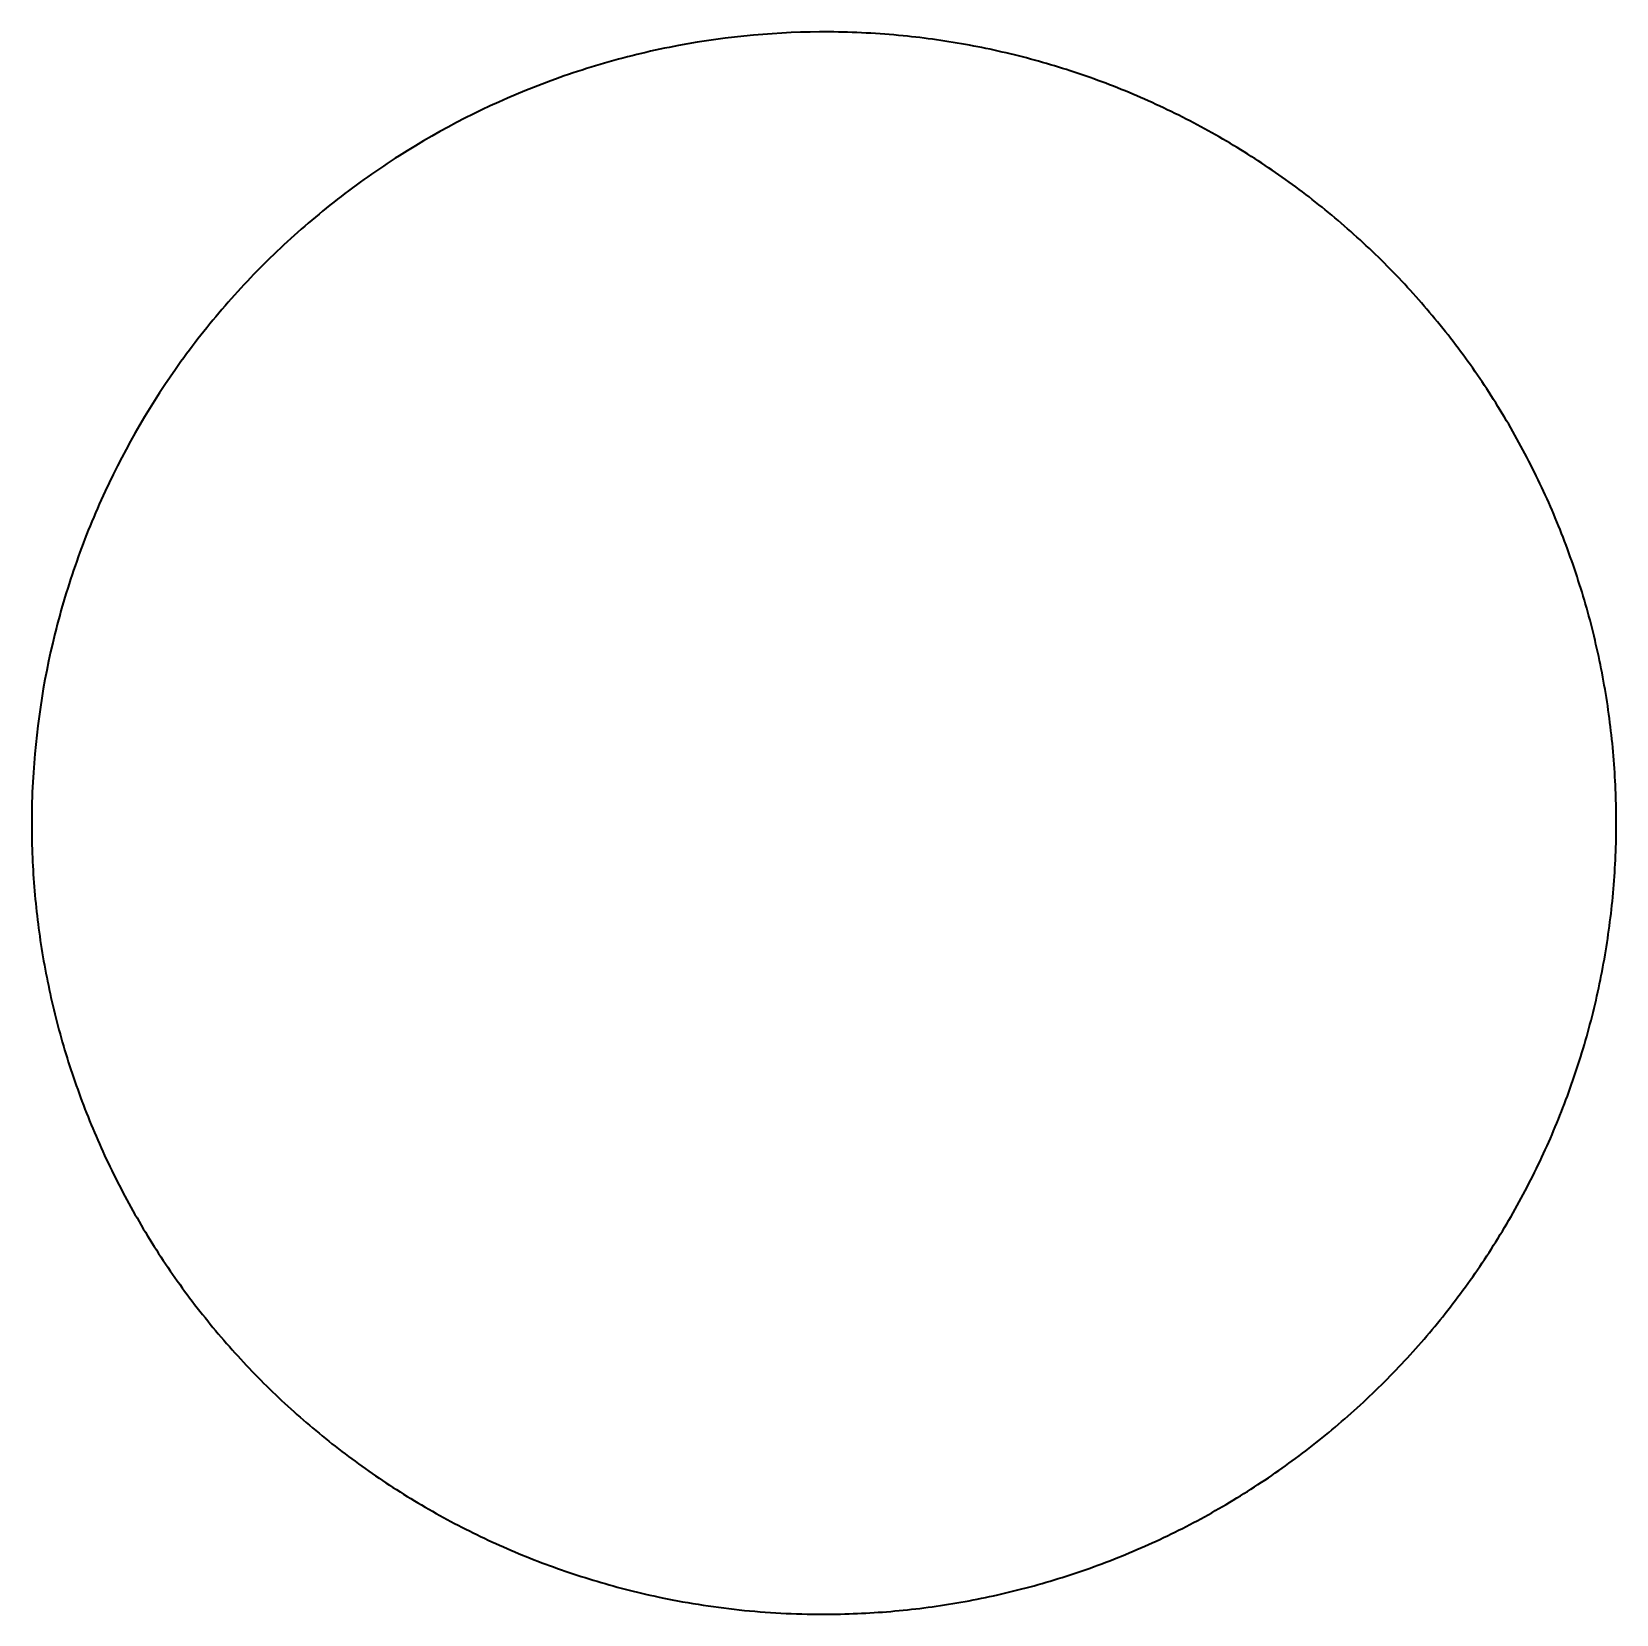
# Model space of a CAD drawing. Header units: millimetres. Extents: x 0 to 2526, y -1017 to 790.
# Drawn here: x 1042.15 to 1079.15, y -697 to -660.04 of the extents above; entities that cross this region are included whole.
import ezdxf

# ---------------------------------------------------------------- set-up
doc = ezdxf.new("R2010")
doc.units = ezdxf.units.MM
doc.layers.add('Blocks', color=7, linetype='Continuous')
doc.layers.add('Blocks$Inner', color=7, linetype='Continuous', lineweight=25, true_color=0x007f00)
doc.layers.add('Blocks$Outline', color=7, linetype='Continuous', lineweight=35, true_color=0xff3f3f)

# ---------------------------------------------------------------- blocks, each defined once
blk = doc.blocks.new('Balcony Dining Bench w Arm Top')
at = {"layer": 'Blocks$Inner'}
for points, knots in [([(328.655, 289.956), (328.439, 289.955), (328.222, 289.951), (327.749, 289.934), (327.486, 289.919), (326.971, 289.878), (326.705, 289.851), (326.192, 289.789), (325.928, 289.751), (325.418, 289.666), (325.159, 289.618), (324.654, 289.512), (324.4, 289.454), (323.899, 289.327), (323.65, 289.258), (323.154, 289.11), (322.908, 289.031), (322.42, 288.862), (322.176, 288.772), (321.694, 288.583), (321.452, 288.482), (320.979, 288.273), (320.737, 288.16), (320.274, 287.931), (320.037, 287.807), (319.584, 287.559), (319.356, 287.427), (318.914, 287.16), (318.694, 287.021), (318.263, 286.735), (318.051, 286.587), (317.632, 286.284), (317.426, 286.127), (317.021, 285.806), (316.821, 285.64), (316.429, 285.303), (316.234, 285.127), (315.857, 284.773), (315.667, 284.586), (315.305, 284.216), (315.122, 284.021), (314.777, 283.636), (314.605, 283.436), (314.277, 283.037), (314.115, 282.833), (313.804, 282.42), (313.652, 282.21), (313.358, 281.785), (313.215, 281.569), (312.939, 281.132), (312.804, 280.909), (312.547, 280.46), (312.421, 280.229), (312.182, 279.77), (312.064, 279.53), (311.846, 279.061), (311.738, 278.817), (311.539, 278.339), (311.443, 278.093), (311.265, 277.608), (311.181, 277.361), (311.023, 276.868), (310.949, 276.62), (310.812, 276.121), (310.749, 275.869), (310.633, 275.365), (310.58, 275.11), (310.486, 274.601), (310.443, 274.341), (310.37, 273.828), (310.338, 273.563), (310.313, 273.305)], [147.282783, 147.282783, 147.282783, 147.282783, 147.932916, 147.932916, 148.713075, 148.713075, 149.493234, 149.493234, 150.273477, 150.273477, 151.053721, 151.053721, 151.833964, 151.833964, 152.614207, 152.614207, 153.394451, 153.394451, 154.174694, 154.174694, 154.954937, 154.954937, 155.735181, 155.735181, 156.51563, 156.51563, 157.296079, 157.296079, 158.076527, 158.076527, 158.856976, 158.856976, 159.637425, 159.637425, 160.417874, 160.417874, 161.198323, 161.198323, 161.978772, 161.978772, 162.759479, 162.759479, 163.540185, 163.540185, 164.320892, 164.320892, 165.101599, 165.101599, 165.882306, 165.882306, 166.663012, 166.663012, 167.443719, 167.443719, 168.224426, 168.224426, 169.005326, 169.005326, 169.786227, 169.786227, 170.567128, 170.567128, 171.348028, 171.348028, 172.128929, 172.128929, 172.90983, 172.90983, 173.69073, 173.69073, 174.471631, 174.471631, 174.471631, 174.471631]), ([(347.087, 269.599), (347.119, 269.92), (347.143, 270.25), (347.158, 270.572), (347.173, 270.894), (347.18, 271.227), (347.178, 271.549), (347.176, 271.808), (347.169, 272.075), (347.156, 272.334), (347.144, 272.592), (347.126, 272.855), (347.102, 273.113), (347.079, 273.371), (347.05, 273.63), (347.016, 273.886), (346.981, 274.143), (346.942, 274.399), (346.897, 274.654), (346.852, 274.909), (346.801, 275.164), (346.746, 275.417), (346.69, 275.67), (346.629, 275.923), (346.563, 276.173), (346.496, 276.424), (346.424, 276.677), (346.347, 276.924), (346.27, 277.172), (346.186, 277.426), (346.099, 277.67), (346.012, 277.913), (345.916, 278.164), (345.819, 278.404), (345.722, 278.644), (345.617, 278.886), (345.51, 279.121), (345.403, 279.357), (345.29, 279.592), (345.172, 279.823), (345.055, 280.054), (344.933, 280.282), (344.806, 280.508), (344.679, 280.734), (344.548, 280.957), (344.412, 281.178), (344.276, 281.398), (344.134, 281.617), (343.989, 281.831), (343.843, 282.046), (343.691, 282.261), (343.537, 282.469), (343.383, 282.677), (343.219, 282.888), (343.056, 283.09), (342.893, 283.291), (342.721, 283.495), (342.55, 283.69), (342.378, 283.884), (342.2, 284.078), (342.021, 284.264), (341.842, 284.451), (341.657, 284.635), (341.471, 284.814), (341.284, 284.993), (341.093, 285.169), (340.899, 285.34), (340.704, 285.511), (340.507, 285.678), (340.305, 285.841), (340.104, 286.004), (339.898, 286.163), (339.69, 286.317), (339.483, 286.471), (339.268, 286.624), (339.054, 286.769), (338.84, 286.914), (338.615, 287.06), (338.395, 287.196), (338.175, 287.332), (337.945, 287.467), (337.719, 287.594), (337.494, 287.72), (337.261, 287.844), (337.031, 287.961), (336.8, 288.078), (336.565, 288.191), (336.33, 288.298), (336.095, 288.405), (335.857, 288.507), (335.617, 288.604), (335.378, 288.701), (335.136, 288.793), (334.892, 288.88), (334.649, 288.967), (334.402, 289.049), (334.155, 289.126), (333.908, 289.203), (333.655, 289.275), (333.406, 289.341), (333.156, 289.407), (332.896, 289.47), (332.644, 289.526), (332.391, 289.581), (332.129, 289.633), (331.875, 289.678), (331.62, 289.722), (331.36, 289.762), (331.104, 289.796), (330.848, 289.83), (330.59, 289.859), (330.332, 289.882), (330.075, 289.905), (329.817, 289.923), (329.559, 289.935), (329.301, 289.947), (329.042, 289.954), (328.784, 289.955), (328.741, 289.956), (328.698, 289.956), (328.655, 289.956)], [116.32328, 116.32328, 116.32328, 116.32328, 117.300102, 117.300102, 117.300102, 118.277338, 118.277338, 118.277338, 119.063087, 119.063087, 119.063087, 119.844614, 119.844614, 119.844614, 120.62336, 120.62336, 120.62336, 121.400722, 121.400722, 121.400722, 122.178072, 122.178072, 122.178072, 122.956785, 122.956785, 122.956785, 123.738255, 123.738255, 123.738255, 124.523925, 124.523925, 124.523925, 125.309591, 125.309591, 125.309591, 126.091029, 126.091029, 126.091029, 126.869683, 126.869683, 126.869683, 127.646948, 127.646948, 127.646948, 128.424199, 128.424199, 128.424199, 129.202811, 129.202811, 129.202811, 129.984181, 129.984181, 129.984181, 130.769751, 130.769751, 130.769751, 131.555161, 131.555161, 131.555161, 132.336345, 132.336345, 132.336345, 133.114747, 133.114747, 133.114747, 133.891759, 133.891759, 133.891759, 134.668764, 134.668764, 134.668764, 135.44713, 135.44713, 135.44713, 136.228257, 136.228257, 136.228257, 137.013585, 137.013585, 137.013585, 137.79876, 137.79876, 137.79876, 138.579716, 138.579716, 138.579716, 139.357895, 139.357895, 139.357895, 140.134693, 140.134693, 140.134693, 140.911486, 140.911486, 140.911486, 141.689647, 141.689647, 141.689647, 142.470574, 142.470574, 142.470574, 143.255708, 143.255708, 143.255708, 144.040795, 144.040795, 144.040795, 144.821673, 144.821673, 144.821673, 145.599783, 145.599783, 145.599783, 146.376521, 146.376521, 146.376521, 147.153262, 147.153262, 147.153262, 147.282783, 147.282783, 147.282783, 147.282783]), ([(310.222, 271.575), (310.216, 270.39), (310.323, 269.218), (310.649, 267.479), (310.787, 266.901), (311.114, 265.768), (311.303, 265.214), (311.947, 263.583), (312.479, 262.537), (313.43, 261.04), (313.77, 260.556), (314.491, 259.631), (314.872, 259.187), (315.674, 258.337), (316.095, 257.93), (316.979, 257.156), (317.444, 256.785), (318.88, 255.752), (319.89, 255.162), (321.482, 254.424), (322.026, 254.203), (323.141, 253.81), (323.707, 253.64), (325.415, 253.217), (326.569, 253.044), (328.056, 252.965), (328.373, 252.956), (328.69, 252.956)], [59.883826, 59.883826, 59.883826, 59.883826, 63.412344, 63.412344, 65.176603, 65.176603, 66.940862, 66.940862, 70.46938, 70.46938, 72.233639, 72.233639, 73.997898, 73.997898, 75.762157, 75.762157, 77.526416, 77.526416, 81.054935, 81.054935, 82.819194, 82.819194, 84.583453, 84.583453, 88.111971, 88.111971, 89.059939, 89.059939, 89.059939, 89.059939]), ([(328.821, 252.956), (328.893, 252.956), (328.958, 252.957), (329.016, 252.958), (329.274, 252.962), (329.541, 252.972), (329.798, 252.987), (330.056, 253.002), (330.318, 253.023), (330.575, 253.049), (330.832, 253.075), (331.09, 253.106), (331.345, 253.143), (331.601, 253.18), (331.856, 253.222), (332.11, 253.269), (332.363, 253.317), (332.616, 253.37), (332.868, 253.428), (333.12, 253.486), (333.372, 253.549), (333.62, 253.618), (333.869, 253.686), (334.121, 253.762), (334.367, 253.841), (334.612, 253.92), (334.865, 254.007), (335.107, 254.096), (335.349, 254.185), (335.597, 254.283), (335.836, 254.383), (336.074, 254.482), (336.314, 254.589), (336.548, 254.698), (336.782, 254.808), (337.015, 254.923), (337.244, 255.042), (337.473, 255.162), (337.7, 255.286), (337.923, 255.415), (338.147, 255.544), (338.369, 255.677), (338.587, 255.816), (338.805, 255.954), (339.022, 256.097), (339.234, 256.245), (339.446, 256.392), (339.659, 256.546), (339.865, 256.702), (340.07, 256.858), (340.28, 257.024), (340.479, 257.189), (340.678, 257.353), (340.88, 257.528), (341.072, 257.701), (341.264, 257.874), (341.455, 258.054), (341.64, 258.235), (341.824, 258.416), (342.006, 258.602), (342.183, 258.791), (342.36, 258.98), (342.533, 259.172), (342.701, 259.368), (342.87, 259.564), (343.035, 259.764), (343.195, 259.966), (343.355, 260.169), (343.512, 260.377), (343.664, 260.586), (343.815, 260.796), (343.965, 261.012), (344.108, 261.228), (344.251, 261.443), (344.393, 261.669), (344.527, 261.891), (344.66, 262.112), (344.793, 262.344), (344.917, 262.571), (345.041, 262.799), (345.162, 263.032), (345.276, 263.264), (345.391, 263.497), (345.501, 263.733), (345.605, 263.969), (345.71, 264.206), (345.809, 264.445), (345.904, 264.686), (345.998, 264.927), (346.087, 265.171), (346.172, 265.415), (346.256, 265.66), (346.335, 265.908), (346.409, 266.156), (346.483, 266.404), (346.553, 266.658), (346.616, 266.909), (346.679, 267.16), (346.739, 267.421), (346.792, 267.675), (346.857, 267.989), (346.916, 268.318), (346.965, 268.635), (347.013, 268.952), (347.055, 269.28), (347.087, 269.599)], [89.190857, 89.190857, 89.190857, 89.190857, 89.385964, 89.385964, 89.385964, 90.171121, 90.171121, 90.171121, 90.952079, 90.952079, 90.952079, 91.73028, 91.73028, 91.73028, 92.507119, 92.507119, 92.507119, 93.28397, 93.28397, 93.28397, 94.062207, 94.062207, 94.062207, 94.843224, 94.843224, 94.843224, 95.628461, 95.628461, 95.628461, 96.41402, 96.41402, 96.41402, 97.195384, 97.195384, 97.195384, 97.973995, 97.973995, 97.973995, 98.751248, 98.751248, 98.751248, 99.528515, 99.528515, 99.528515, 100.307171, 100.307171, 100.307171, 101.088611, 101.088611, 101.088611, 101.874273, 101.874273, 101.874273, 102.660246, 102.660246, 102.660246, 103.442019, 103.442019, 103.442019, 104.221034, 104.221034, 104.221034, 104.998685, 104.998685, 104.998685, 105.776347, 105.776347, 105.776347, 106.555393, 106.555393, 106.555393, 107.337219, 107.337219, 107.337219, 108.123266, 108.123266, 108.123266, 108.909459, 108.909459, 108.909459, 109.691443, 109.691443, 109.691443, 110.470657, 110.470657, 110.470657, 111.248498, 111.248498, 111.248498, 112.02634, 112.02634, 112.02634, 112.805559, 112.805559, 112.805559, 113.587549, 113.587549, 113.587549, 114.373754, 114.373754, 114.373754, 115.351019, 115.351019, 115.351019, 116.32328, 116.32328, 116.32328, 116.32328])]:
    blk.add_open_spline(points, degree=3, knots=knots, dxfattribs=at)
for points in [[(310.313, 273.305), (310.256, 272.73), (310.225, 272.153), (310.222, 271.575)], [(328.69, 252.956), (328.734, 252.956), (328.777, 252.956), (328.821, 252.956)]]:
    blk.add_open_spline(points, degree=3, dxfattribs=at)
at = {"layer": 'Blocks$Outline'}
blk.add_open_spline([(310.222, 271.575), (310.225, 272.153), (310.256, 272.73), (310.313, 273.305), (310.338, 273.563), (310.37, 273.828), (310.443, 274.341), (310.486, 274.601), (310.58, 275.11), (310.633, 275.365), (310.749, 275.869), (310.812, 276.121), (310.949, 276.62), (311.023, 276.868), (311.181, 277.361), (311.265, 277.608), (311.443, 278.093), (311.539, 278.339), (311.738, 278.817), (311.846, 279.061), (312.064, 279.53), (312.182, 279.77), (312.421, 280.229), (312.547, 280.46), (312.804, 280.909), (312.939, 281.132), (313.215, 281.569), (313.358, 281.785), (313.652, 282.21), (313.804, 282.42), (314.115, 282.833), (314.277, 283.037), (314.605, 283.436), (314.777, 283.636), (315.122, 284.021), (315.305, 284.216), (315.667, 284.586), (315.857, 284.773), (316.234, 285.127), (316.429, 285.303), (316.821, 285.64), (317.021, 285.806), (317.426, 286.127), (317.632, 286.284), (318.051, 286.587), (318.263, 286.735), (318.694, 287.021), (318.914, 287.16), (319.356, 287.427), (319.584, 287.559), (320.037, 287.807), (320.274, 287.931), (320.737, 288.16), (320.979, 288.273), (321.452, 288.482), (321.694, 288.583), (322.176, 288.772), (322.42, 288.862), (322.908, 289.031), (323.154, 289.11), (323.65, 289.258), (323.899, 289.327), (324.4, 289.454), (324.654, 289.512), (325.159, 289.618), (325.418, 289.666), (325.928, 289.751), (326.192, 289.789), (326.705, 289.851), (326.971, 289.878), (327.486, 289.919), (327.749, 289.934), (328.222, 289.951), (328.439, 289.955), (328.655, 289.956), (328.698, 289.956), (328.741, 289.956), (328.784, 289.955), (329.042, 289.954), (329.301, 289.947), (329.559, 289.935), (329.817, 289.923), (330.075, 289.905), (330.332, 289.882), (330.59, 289.859), (330.848, 289.83), (331.104, 289.796), (331.36, 289.762), (331.62, 289.722), (331.875, 289.678), (332.129, 289.633), (332.391, 289.581), (332.644, 289.526), (332.896, 289.47), (333.156, 289.407), (333.406, 289.341), (333.655, 289.275), (333.908, 289.203), (334.155, 289.126), (334.402, 289.049), (334.649, 288.967), (334.892, 288.88), (335.136, 288.793), (335.378, 288.701), (335.617, 288.604), (335.857, 288.507), (336.095, 288.405), (336.33, 288.298), (336.565, 288.191), (336.8, 288.078), (337.031, 287.961), (337.261, 287.844), (337.494, 287.72), (337.719, 287.594), (337.945, 287.467), (338.175, 287.332), (338.395, 287.196), (338.615, 287.06), (338.84, 286.914), (339.054, 286.769), (339.268, 286.624), (339.483, 286.471), (339.69, 286.317), (339.898, 286.163), (340.104, 286.004), (340.305, 285.841), (340.507, 285.678), (340.704, 285.511), (340.899, 285.34), (341.093, 285.169), (341.284, 284.993), (341.471, 284.814), (341.657, 284.635), (341.842, 284.451), (342.021, 284.264), (342.2, 284.078), (342.378, 283.884), (342.55, 283.69), (342.721, 283.495), (342.893, 283.291), (343.056, 283.09), (343.219, 282.888), (343.383, 282.677), (343.537, 282.469), (343.691, 282.261), (343.843, 282.046), (343.989, 281.831), (344.134, 281.617), (344.276, 281.398), (344.412, 281.178), (344.548, 280.957), (344.679, 280.734), (344.806, 280.508), (344.933, 280.282), (345.055, 280.054), (345.172, 279.823), (345.29, 279.592), (345.403, 279.357), (345.51, 279.121), (345.617, 278.886), (345.722, 278.644), (345.819, 278.404), (345.916, 278.164), (346.012, 277.913), (346.099, 277.67), (346.186, 277.426), (346.27, 277.172), (346.347, 276.924), (346.424, 276.677), (346.496, 276.424), (346.563, 276.173), (346.629, 275.923), (346.69, 275.67), (346.746, 275.417), (346.801, 275.164), (346.852, 274.909), (346.897, 274.654), (346.942, 274.399), (346.981, 274.143), (347.016, 273.886), (347.05, 273.63), (347.079, 273.371), (347.102, 273.113), (347.126, 272.855), (347.144, 272.592), (347.156, 272.334), (347.169, 272.075), (347.176, 271.808), (347.178, 271.549), (347.18, 271.227), (347.173, 270.894), (347.158, 270.572), (347.143, 270.25), (347.119, 269.92), (347.087, 269.599), (347.055, 269.28), (347.013, 268.952), (346.965, 268.635), (346.916, 268.318), (346.857, 267.989), (346.792, 267.675), (346.739, 267.421), (346.679, 267.16), (346.616, 266.909), (346.553, 266.658), (346.483, 266.404), (346.409, 266.156), (346.335, 265.908), (346.256, 265.66), (346.172, 265.415), (346.087, 265.171), (345.998, 264.927), (345.904, 264.686), (345.809, 264.445), (345.71, 264.206), (345.605, 263.969), (345.501, 263.733), (345.391, 263.497), (345.276, 263.264), (345.162, 263.032), (345.041, 262.799), (344.917, 262.571), (344.793, 262.344), (344.66, 262.112), (344.527, 261.891), (344.393, 261.669), (344.251, 261.443), (344.108, 261.228), (343.965, 261.012), (343.815, 260.796), (343.664, 260.586), (343.512, 260.377), (343.355, 260.169), (343.195, 259.966), (343.035, 259.764), (342.87, 259.564), (342.701, 259.368), (342.533, 259.172), (342.36, 258.98), (342.183, 258.791), (342.006, 258.602), (341.824, 258.416), (341.64, 258.235), (341.455, 258.054), (341.264, 257.874), (341.072, 257.701), (340.88, 257.528), (340.678, 257.353), (340.479, 257.189), (340.28, 257.024), (340.07, 256.858), (339.865, 256.702), (339.659, 256.546), (339.446, 256.392), (339.234, 256.245), (339.022, 256.097), (338.805, 255.954), (338.587, 255.816), (338.369, 255.677), (338.147, 255.544), (337.923, 255.415), (337.7, 255.286), (337.473, 255.162), (337.244, 255.042), (337.015, 254.923), (336.782, 254.808), (336.548, 254.698), (336.314, 254.589), (336.074, 254.482), (335.836, 254.383), (335.597, 254.283), (335.349, 254.185), (335.107, 254.096), (334.865, 254.007), (334.612, 253.92), (334.367, 253.841), (334.121, 253.762), (333.869, 253.686), (333.62, 253.618), (333.372, 253.549), (333.12, 253.486), (332.868, 253.428), (332.616, 253.37), (332.363, 253.317), (332.11, 253.269), (331.856, 253.222), (331.601, 253.18), (331.345, 253.143), (331.09, 253.106), (330.832, 253.075), (330.575, 253.049), (330.318, 253.023), (330.056, 253.002), (329.798, 252.987), (329.541, 252.972), (329.274, 252.962), (329.016, 252.958), (328.958, 252.957), (328.893, 252.956), (328.821, 252.956), (328.777, 252.956), (328.734, 252.956), (328.69, 252.956), (328.373, 252.956), (328.056, 252.965), (326.569, 253.044), (325.415, 253.217), (323.707, 253.64), (323.141, 253.81), (322.026, 254.203), (321.482, 254.424), (319.89, 255.162), (318.88, 255.752), (317.444, 256.785), (316.979, 257.156), (316.095, 257.93), (315.674, 258.337), (314.872, 259.187), (314.491, 259.631), (313.77, 260.556), (313.43, 261.04), (312.479, 262.537), (311.947, 263.583), (311.303, 265.214), (311.114, 265.768), (310.787, 266.901), (310.649, 267.479), (310.323, 269.218), (310.216, 270.39), (310.222, 271.575)], degree=3, knots=[-176.207106, -176.207106, -176.207106, -176.207106, -174.471631, -174.471631, -174.471631, -173.69073, -173.69073, -172.90983, -172.90983, -172.128929, -172.128929, -171.348028, -171.348028, -170.567128, -170.567128, -169.786227, -169.786227, -169.005326, -169.005326, -168.224426, -168.224426, -167.443719, -167.443719, -166.663012, -166.663012, -165.882306, -165.882306, -165.101599, -165.101599, -164.320892, -164.320892, -163.540185, -163.540185, -162.759479, -162.759479, -161.978772, -161.978772, -161.198323, -161.198323, -160.417874, -160.417874, -159.637425, -159.637425, -158.856976, -158.856976, -158.076527, -158.076527, -157.296079, -157.296079, -156.51563, -156.51563, -155.735181, -155.735181, -154.954937, -154.954937, -154.174694, -154.174694, -153.394451, -153.394451, -152.614207, -152.614207, -151.833964, -151.833964, -151.053721, -151.053721, -150.273477, -150.273477, -149.493234, -149.493234, -148.713075, -148.713075, -147.932916, -147.932916, -147.282783, -147.282783, -147.282783, -147.153262, -147.153262, -147.153262, -146.376521, -146.376521, -146.376521, -145.599783, -145.599783, -145.599783, -144.821673, -144.821673, -144.821673, -144.040795, -144.040795, -144.040795, -143.255708, -143.255708, -143.255708, -142.470574, -142.470574, -142.470574, -141.689647, -141.689647, -141.689647, -140.911486, -140.911486, -140.911486, -140.134693, -140.134693, -140.134693, -139.357895, -139.357895, -139.357895, -138.579716, -138.579716, -138.579716, -137.79876, -137.79876, -137.79876, -137.013585, -137.013585, -137.013585, -136.228257, -136.228257, -136.228257, -135.44713, -135.44713, -135.44713, -134.668764, -134.668764, -134.668764, -133.891759, -133.891759, -133.891759, -133.114747, -133.114747, -133.114747, -132.336345, -132.336345, -132.336345, -131.555161, -131.555161, -131.555161, -130.769751, -130.769751, -130.769751, -129.984181, -129.984181, -129.984181, -129.202811, -129.202811, -129.202811, -128.424199, -128.424199, -128.424199, -127.646948, -127.646948, -127.646948, -126.869683, -126.869683, -126.869683, -126.091029, -126.091029, -126.091029, -125.309591, -125.309591, -125.309591, -124.523925, -124.523925, -124.523925, -123.738255, -123.738255, -123.738255, -122.956785, -122.956785, -122.956785, -122.178072, -122.178072, -122.178072, -121.400722, -121.400722, -121.400722, -120.62336, -120.62336, -120.62336, -119.844614, -119.844614, -119.844614, -119.063087, -119.063087, -119.063087, -118.277338, -118.277338, -118.277338, -117.300102, -117.300102, -117.300102, -116.32328, -116.32328, -116.32328, -115.351019, -115.351019, -115.351019, -114.373754, -114.373754, -114.373754, -113.587549, -113.587549, -113.587549, -112.805559, -112.805559, -112.805559, -112.02634, -112.02634, -112.02634, -111.248498, -111.248498, -111.248498, -110.470657, -110.470657, -110.470657, -109.691443, -109.691443, -109.691443, -108.909459, -108.909459, -108.909459, -108.123266, -108.123266, -108.123266, -107.337219, -107.337219, -107.337219, -106.555393, -106.555393, -106.555393, -105.776347, -105.776347, -105.776347, -104.998685, -104.998685, -104.998685, -104.221034, -104.221034, -104.221034, -103.442019, -103.442019, -103.442019, -102.660246, -102.660246, -102.660246, -101.874273, -101.874273, -101.874273, -101.088611, -101.088611, -101.088611, -100.307171, -100.307171, -100.307171, -99.528515, -99.528515, -99.528515, -98.751248, -98.751248, -98.751248, -97.973995, -97.973995, -97.973995, -97.195384, -97.195384, -97.195384, -96.41402, -96.41402, -96.41402, -95.628461, -95.628461, -95.628461, -94.843224, -94.843224, -94.843224, -94.062207, -94.062207, -94.062207, -93.28397, -93.28397, -93.28397, -92.507119, -92.507119, -92.507119, -91.73028, -91.73028, -91.73028, -90.952079, -90.952079, -90.952079, -90.171121, -90.171121, -90.171121, -89.385964, -89.385964, -89.385964, -89.190857, -89.190857, -89.190857, -89.059939, -89.059939, -89.059939, -88.111971, -88.111971, -84.583453, -84.583453, -82.819194, -82.819194, -81.054935, -81.054935, -77.526416, -77.526416, -75.762157, -75.762157, -73.997898, -73.997898, -72.233639, -72.233639, -70.46938, -70.46938, -66.940862, -66.940862, -65.176603, -65.176603, -63.412344, -63.412344, -59.883826, -59.883826, -59.883826, -59.883826], dxfattribs=at)

msp = doc.modelspace()

# ---------------------------------------------------------------- block references
at = {"layer": 'Blocks', "rotation": 270.0000000000025}
msp.add_blockref('Balcony Dining Bench w Arm Top', (789.198, -349.824), dxfattribs=at)

doc.saveas('drawing.dxf')
